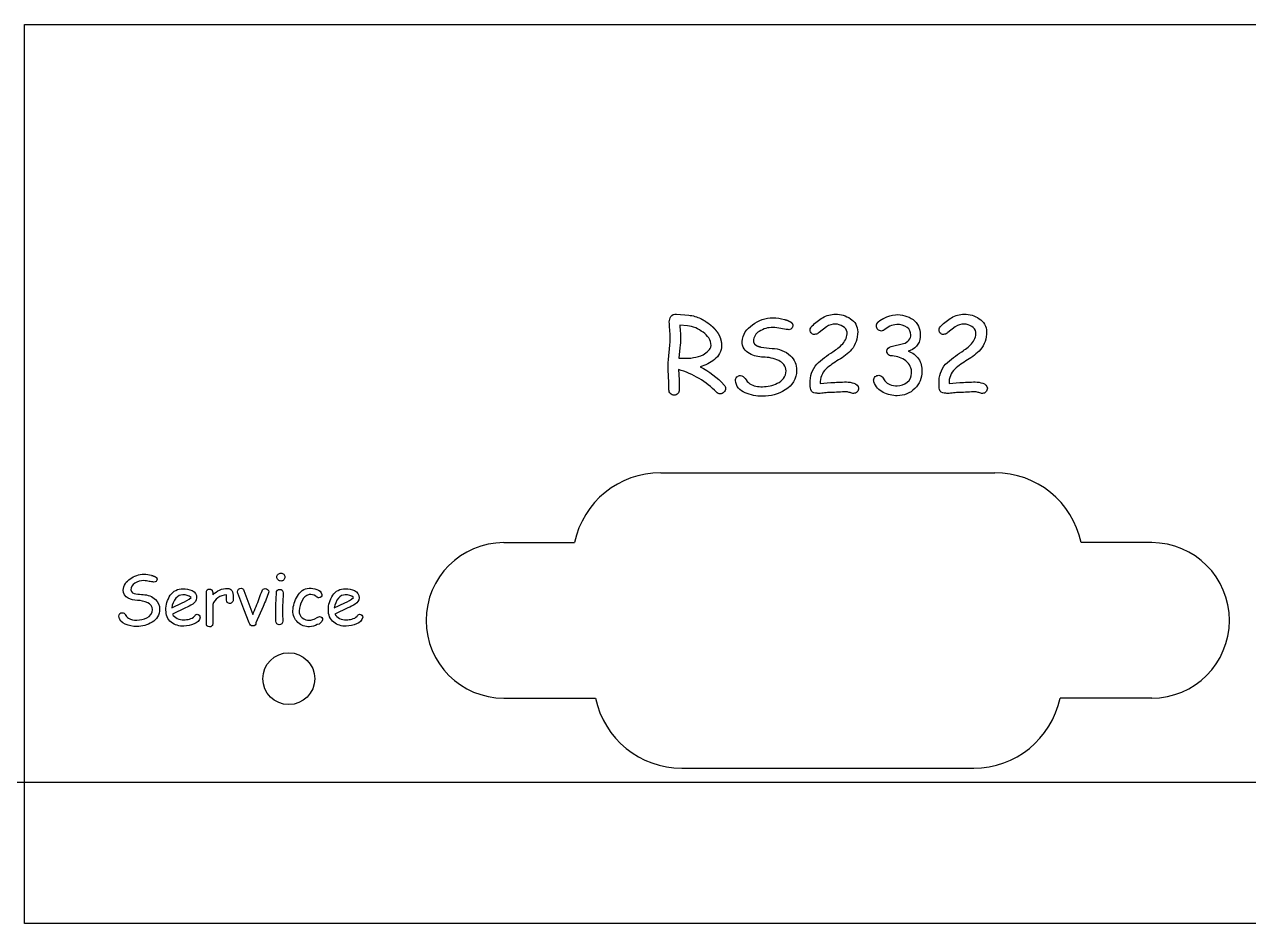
# Model space of a CAD drawing. Header units: millimetres. Extents: x -36.8 to 36.9, y -17.3 to 17.4.
# Drawn here: x -36.85 to 10.39, y -17.35 to 17.35 of the extents above; entities that cross this region are included whole.
import ezdxf

# ---------------------------------------------------------------- set-up
doc = ezdxf.new("R2010")
doc.units = ezdxf.units.MM
doc.layers.get('0').update_dxf_attribs({"lineweight": 25, "true_color": 0xffffff})
doc.layers.add('1', color=3, linetype='Continuous', lineweight=25, true_color=0x00ff00)
doc.layers.add('helper', color=30, linetype='Continuous', lineweight=25, true_color=0xff7f00)

msp = doc.modelspace()

# ---------------------------------------------------------------- linework, layer by layer
for p, q in [((-36.85, 17.35), (36.85, 17.35)), ((-36.85, -17.35), (-36.85, 17.35)), ((-12.298, 0.05), (0.598, 0.05)), ((-18.35, -2.65), (-15.625, -2.65)), ((6.65, -2.65), (3.925, -2.65)), ((-18.35, -8.65), (-14.814, -8.65)), ((6.65, -8.65), (3.114, -8.65)), ((-11.487, -11.35), (-0.213, -11.35)), ((36.85, -17.35), (-36.85, -17.35))]:
    msp.add_line(p, q)
msp.add_circle((-26.65, -7.9), 1)
for centre, radius, start, end in [((-12.298, -3.35), 3.4, 90, 168.1188), ((0.598, -3.35), 3.4, 11.8812, 90), ((-18.35, -5.65), 3, 90, 270), ((6.65, -5.65), 3, 270, 90), ((-11.487, -7.95), 3.4, 191.8812, 270), ((-0.213, -7.95), 3.4, 270, 348.1188)]:
    msp.add_arc(centre, radius, start, end)
at = {"layer": '1', "flags": 128}
for points in [[(-10.001, 3.091, -0.201263), (-10.142, 3.155, 0.129237), (-11.606, 4.03), (-11.591, 3.64), (-11.581, 3.249, -0.202048), (-11.637, 3.103, -0.211877), (-11.78, 3.044, -0.2119), (-11.922, 3.103, -0.202048), (-11.978, 3.249, 0.011082), (-11.993, 3.717, -0.011082), (-12.008, 4.186, -0.02521), (-11.968, 4.731, 0.025142), (-11.928, 5.274, 0.021764), (-11.947, 5.574, -0.021764), (-11.966, 5.875, -0.165298), (-11.903, 6.074, -0.280732), (-11.694, 6.169), (-11.214, 6.131, -0.090521), (-10.755, 5.998), (-10.749, 5.995), (-10.742, 5.991), (-10.736, 5.988), (-10.73, 5.985), (-10.724, 5.981), (-10.718, 5.978), (-10.711, 5.975), (-10.705, 5.971), (-10.699, 5.968), (-10.693, 5.964), (-10.687, 5.961), (-10.681, 5.958), (-10.675, 5.954), (-10.669, 5.951), (-10.663, 5.947), (-10.657, 5.944), (-10.651, 5.94), (-10.646, 5.937), (-10.64, 5.934), (-10.634, 5.93), (-10.628, 5.927), (-10.622, 5.923), (-10.617, 5.92), (-10.611, 5.916), (-10.605, 5.913), (-10.6, 5.909), (-10.594, 5.906), (-10.588, 5.902), (-10.583, 5.899), (-10.577, 5.895), (-10.572, 5.892), (-10.566, 5.888), (-10.561, 5.885), (-10.555, 5.881), (-10.55, 5.878), (-10.544, 5.874), (-10.539, 5.87), (-10.534, 5.867), (-10.528, 5.863), (-10.523, 5.86), (-10.518, 5.856), (-10.512, 5.853), (-10.507, 5.849), (-10.502, 5.845), (-10.497, 5.842), (-10.491, 5.838), (-10.486, 5.835), (-10.481, 5.831), (-10.476, 5.827), (-10.471, 5.824), (-10.466, 5.82), (-10.461, 5.816), (-10.456, 5.813), (-10.451, 5.809), (-10.446, 5.806), (-10.441, 5.802), (-10.436, 5.798), (-10.431, 5.795), (-10.426, 5.791), (-10.422, 5.787), (-10.417, 5.783), (-10.412, 5.78), (-10.407, 5.776), (-10.402, 5.772), (-10.398, 5.769), (-10.393, 5.765), (-10.388, 5.761), (-10.384, 5.757), (-10.379, 5.754), (-10.375, 5.75), (-10.37, 5.746), (-10.366, 5.742), (-10.361, 5.739), (-10.357, 5.735), (-10.352, 5.731), (-10.348, 5.727), (-10.343, 5.724), (-10.339, 5.72), (-10.334, 5.716), (-10.33, 5.712), (-10.326, 5.708), (-10.322, 5.705), (-10.317, 5.701), (-10.313, 5.697), (-10.309, 5.693), (-10.305, 5.689), (-10.3, 5.685), (-10.296, 5.682), (-10.292, 5.678), (-10.288, 5.674), (-10.284, 5.67), (-10.28, 5.666), (-10.276, 5.662), (-10.272, 5.658), (-10.268, 5.655), (-10.264, 5.651), (-10.26, 5.647), (-10.256, 5.643), (-10.252, 5.639), (-10.249, 5.635), (-10.245, 5.631), (-10.241, 5.627), (-10.237, 5.623), (-10.233, 5.619), (-10.23, 5.615), (-10.226, 5.611), (-10.222, 5.607), (-10.219, 5.603), (-10.215, 5.6), (-10.211, 5.596), (-10.208, 5.592), (-10.204, 5.588), (-10.201, 5.584), (-10.197, 5.58), (-10.194, 5.576), (-10.19, 5.572), (-10.187, 5.568), (-10.183, 5.564), (-10.18, 5.56), (-10.177, 5.556), (-10.173, 5.551), (-10.17, 5.547), (-10.167, 5.543), (-10.164, 5.539), (-10.16, 5.535), (-10.157, 5.531), (-10.154, 5.527), (-10.151, 5.523), (-10.148, 5.519), (-10.145, 5.515), (-10.141, 5.511), (-10.138, 5.507), (-10.135, 5.503), (-10.132, 5.498), (-10.129, 5.494), (-10.126, 5.49), (-10.123, 5.486), (-10.121, 5.482), (-10.118, 5.478), (-10.115, 5.474), (-10.112, 5.47), (-10.109, 5.465), (-10.106, 5.461), (-10.104, 5.457), (-10.101, 5.453), (-10.098, 5.449), (-10.095, 5.445), (-10.093, 5.44), (-10.09, 5.436), (-10.087, 5.432), (-10.085, 5.428), (-10.082, 5.423), (-10.08, 5.419), (-10.077, 5.415), (-10.075, 5.411), (-10.072, 5.407), (-10.07, 5.402), (-10.067, 5.398), (-10.065, 5.394), (-10.063, 5.39), (-10.06, 5.385), (-10.058, 5.381), (-10.056, 5.377), (-10.053, 5.372), (-10.051, 5.368), (-10.049, 5.364), (-10.047, 5.36), (-10.045, 5.355), (-10.042, 5.351), (-10.04, 5.347), (-10.038, 5.342), (-10.036, 5.338), (-10.034, 5.334), (-10.032, 5.329), (-10.03, 5.325), (-10.028, 5.321), (-10.026, 5.316), (-10.024, 5.312), (-10.022, 5.308), (-10.02, 5.303), (-10.019, 5.299), (-10.017, 5.294), (-10.015, 5.29), (-10.013, 5.286), (-10.011, 5.281), (-10.01, 5.277), (-10.008, 5.272), (-10.006, 5.268), (-10.005, 5.263), (-10.003, 5.259), (-10.001, 5.255), (-10, 5.25), (-9.998, 5.246), (-9.997, 5.241), (-9.995, 5.237), (-9.994, 5.232), (-9.992, 5.228), (-9.991, 5.223), (-9.989, 5.219), (-9.988, 5.214), (-9.987, 5.21), (-9.985, 5.205), (-9.984, 5.201), (-9.983, 5.196), (-9.981, 5.192), (-9.98, 5.187), (-9.979, 5.183), (-9.978, 5.178), (-9.977, 5.174), (-9.975, 5.169), (-9.974, 5.165), (-9.973, 5.16), (-9.972, 5.156), (-9.971, 5.151), (-9.97, 5.146), (-9.969, 5.142), (-9.968, 5.137), (-9.967, 5.133), (-9.966, 5.128), (-9.965, 5.123), (-9.964, 5.119), (-9.964, 5.114), (-9.963, 5.11), (-9.962, 5.105), (-9.961, 5.1), (-9.96, 5.096), (-9.96, 5.091), (-9.959, 5.086), (-9.958, 5.082), (-9.958, 5.077), (-9.957, 5.072), (-9.956, 5.068), (-9.956, 5.063), (-9.955, 5.058), (-9.955, 5.054), (-9.954, 5.049), (-9.954, 5.044), (-9.953, 5.039), (-9.953, 5.035), (-9.953, 5.03), (-9.952, 5.025), (-9.952, 5.021), (-9.951, 5.016), (-9.951, 5.011), (-9.951, 5.006), (-9.951, 5.002), (-9.95, 4.997), (-9.95, 4.992), (-9.95, 4.987), (-9.95, 4.983), (-9.95, 4.978), (-9.95, 4.973), (-9.95, 4.968), (-9.949, 4.963), (-9.949, 4.959), (-9.949, 4.954, -0.230293), (-10.224, 4.419, -0.104897), (-10.775, 4.134, -0.094515), (-9.85, 3.434, -0.176734), (-9.798, 3.299, -0.204773), (-9.859, 3.153, -0.209224)], [(-4.851, 3.11, -0.076274), (-4.992, 3.14, 0.075313), (-5.13, 3.171, 0.013459), (-5.434, 3.159, -0.013523), (-5.74, 3.147, 0.029773), (-5.97, 3.128, -0.029773), (-6.2, 3.108, -0.043055), (-6.264, 3.116, 0.042818), (-6.327, 3.123, -0.367417), (-6.506, 3.257, -0.073099), (-6.53, 3.495, -0.188964), (-6.278, 4.242, -0.044489), (-5.655, 4.719, 0.05577), (-5.275, 5.023, 0.191431), (-5.104, 5.471, 0.271494), (-5.269, 5.698, 0.140306), (-5.554, 5.787, 0.145717), (-5.902, 5.682), (-6.186, 5.459, -0.154793), (-6.323, 5.391, -0.492317), (-6.528, 5.554, -0.223618), (-6.453, 5.715, -0.057343), (-6.049, 6.032, -0.132422), (-5.554, 6.169, -0.156278), (-4.978, 5.994, -0.260345), (-4.696, 5.489, -0.081786), (-4.754, 5.115, -0.093556), (-4.929, 4.802, -0.075888), (-5.434, 4.402, 0.051483), (-5.926, 4.046, 0.20522), (-6.142, 3.492), (-5.733, 3.529, -0.012412), (-5.13, 3.553, -0.093234), (-4.843, 3.501, -0.326406), (-4.664, 3.308, -0.189468), (-4.718, 3.17, -0.225109)], [(-3.166, 3.022, -0.123), (-3.706, 3.147, -0.191966), (-4.068, 3.555, -0.08091), (-4.08, 3.625, -0.227131), (-4.019, 3.757, -0.187627), (-3.879, 3.81, -0.24286), (-3.742, 3.736), (-3.65, 3.599, 0.143365), (-3.457, 3.453, 0.095137), (-3.166, 3.404, 0.180346), (-2.787, 3.539, 0.234653), (-2.614, 3.889, 0.238047), (-2.834, 4.369, 0.143841), (-3.352, 4.557, -0.437843), (-3.572, 4.737, -0.335152), (-3.399, 4.916), (-2.924, 5.033, 0.134212), (-2.717, 5.167, 0.174698), (-2.646, 5.373, 0.253121), (-2.781, 5.656, 0.164616), (-3.188, 5.767, 0.121121), (-3.451, 5.701), (-3.676, 5.56, -0.131976), (-3.781, 5.519, -0.216647), (-3.918, 5.579, -0.197454), (-3.974, 5.718), (-3.974, 5.719), (-3.974, 5.72), (-3.974, 5.721), (-3.974, 5.723), (-3.974, 5.724), (-3.974, 5.725), (-3.974, 5.726), (-3.974, 5.727), (-3.974, 5.729), (-3.974, 5.73), (-3.974, 5.731), (-3.974, 5.732), (-3.973, 5.734), (-3.973, 5.735), (-3.973, 5.736), (-3.973, 5.737), (-3.973, 5.738), (-3.973, 5.74), (-3.973, 5.741), (-3.972, 5.742), (-3.972, 5.743), (-3.972, 5.745), (-3.972, 5.746), (-3.972, 5.747), (-3.971, 5.748), (-3.971, 5.749), (-3.971, 5.751), (-3.971, 5.752), (-3.97, 5.753), (-3.97, 5.754), (-3.97, 5.755), (-3.97, 5.757), (-3.969, 5.758), (-3.969, 5.759), (-3.969, 5.76), (-3.968, 5.762), (-3.968, 5.763), (-3.968, 5.764), (-3.967, 5.765), (-3.967, 5.766), (-3.966, 5.768), (-3.966, 5.769), (-3.966, 5.77), (-3.965, 5.771), (-3.965, 5.772), (-3.964, 5.774), (-3.964, 5.775), (-3.964, 5.776), (-3.963, 5.777), (-3.963, 5.778), (-3.962, 5.78), (-3.962, 5.781), (-3.961, 5.782), (-3.961, 5.783), (-3.96, 5.785), (-3.96, 5.786), (-3.959, 5.787), (-3.959, 5.788), (-3.958, 5.789), (-3.958, 5.791), (-3.957, 5.792), (-3.956, 5.793), (-3.956, 5.794), (-3.955, 5.795), (-3.955, 5.797), (-3.954, 5.798), (-3.953, 5.799), (-3.953, 5.8), (-3.952, 5.801), (-3.952, 5.803), (-3.951, 5.804), (-3.95, 5.805), (-3.95, 5.806), (-3.949, 5.807), (-3.948, 5.809), (-3.947, 5.81), (-3.947, 5.811), (-3.946, 5.812), (-3.945, 5.813), (-3.945, 5.815), (-3.944, 5.816), (-3.943, 5.817), (-3.942, 5.818), (-3.942, 5.819), (-3.941, 5.821), (-3.94, 5.822), (-3.939, 5.823), (-3.938, 5.824), (-3.937, 5.825), (-3.937, 5.827), (-3.936, 5.828), (-3.935, 5.829), (-3.934, 5.83), (-3.933, 5.831), (-3.932, 5.832), (-3.931, 5.834), (-3.931, 5.835), (-3.93, 5.836), (-3.929, 5.837), (-3.928, 5.838), (-3.927, 5.84), (-3.926, 5.841), (-3.925, 5.842), (-3.924, 5.843), (-3.923, 5.844), (-3.922, 5.846), (-3.921, 5.847), (-3.92, 5.848), (-3.919, 5.849), (-3.918, 5.85), (-3.917, 5.852), (-3.916, 5.853), (-3.915, 5.854), (-3.914, 5.855), (-3.913, 5.856), (-3.912, 5.857), (-3.911, 5.859), (-3.91, 5.86), (-3.909, 5.861), (-3.907, 5.862), (-3.906, 5.863), (-3.905, 5.865), (-3.904, 5.866), (-3.903, 5.867), (-3.902, 5.868), (-3.901, 5.869), (-3.899, 5.87), (-3.898, 5.872), (-3.897, 5.873), (-3.896, 5.874), (-3.895, 5.875), (-3.893, 5.876), (-3.892, 5.878), (-3.891, 5.879), (-3.89, 5.88), (-3.888, 5.881), (-3.887, 5.882), (-3.886, 5.883), (-3.885, 5.885), (-3.883, 5.886), (-3.882, 5.887), (-3.881, 5.888), (-3.879, 5.889), (-3.878, 5.89), (-3.877, 5.892), (-3.875, 5.893), (-3.874, 5.894), (-3.873, 5.895), (-3.871, 5.896), (-3.87, 5.897), (-3.868, 5.899), (-3.867, 5.9), (-3.866, 5.901), (-3.864, 5.902), (-3.863, 5.903), (-3.861, 5.904), (-3.86, 5.906), (-3.858, 5.907), (-3.857, 5.908), (-3.855, 5.909), (-3.854, 5.91), (-3.852, 5.912), (-3.851, 5.913), (-3.849, 5.914), (-3.848, 5.915), (-3.846, 5.916), (-3.845, 5.917), (-3.843, 5.919), (-3.842, 5.92), (-3.84, 5.921), (-3.838, 5.922), (-3.837, 5.923), (-3.835, 5.924), (-3.834, 5.925), (-3.832, 5.927), (-3.83, 5.928), (-3.829, 5.929), (-3.827, 5.93), (-3.825, 5.931), (-3.824, 5.932), (-3.822, 5.934), (-3.82, 5.935), (-3.819, 5.936), (-3.817, 5.937), (-3.815, 5.938), (-3.814, 5.939), (-3.812, 5.941), (-3.81, 5.942), (-3.808, 5.943), (-3.807, 5.944), (-3.805, 5.945), (-3.803, 5.946), (-3.801, 5.948), (-3.799, 5.949), (-3.798, 5.95), (-3.796, 5.951), (-3.794, 5.952), (-3.792, 5.953), (-3.79, 5.954), (-3.788, 5.956), (-3.787, 5.957), (-3.785, 5.958), (-3.783, 5.959), (-3.781, 5.96), (-3.779, 5.961), (-3.777, 5.963), (-3.775, 5.964), (-3.773, 5.965), (-3.771, 5.966), (-3.769, 5.967), (-3.767, 5.968), (-3.766, 5.969), (-3.764, 5.971), (-3.762, 5.972), (-3.76, 5.973), (-3.758, 5.974), (-3.756, 5.975), (-3.754, 5.976), (-3.752, 5.977), (-3.749, 5.979), (-3.747, 5.98), (-3.745, 5.981), (-3.743, 5.982), (-3.741, 5.983), (-3.739, 5.984), (-3.737, 5.985), (-3.735, 5.987), (-3.733, 5.988), (-3.731, 5.989), (-3.729, 5.99), (-3.726, 5.991), (-3.724, 5.992), (-3.722, 5.993), (-3.72, 5.995), (-3.718, 5.996), (-3.716, 5.997), (-3.713, 5.998), (-3.711, 5.999), (-3.709, 6), (-3.707, 6.001), (-3.705, 6.003), (-3.702, 6.004), (-3.7, 6.005), (-3.698, 6.006), (-3.695, 6.007), (-3.693, 6.008), (-3.691, 6.009), (-3.689, 6.011), (-3.686, 6.012), (-3.684, 6.013), (-3.682, 6.014), (-3.679, 6.015), (-3.677, 6.016), (-3.675, 6.017), (-3.672, 6.018), (-3.67, 6.02, -0.109077), (-3.234, 6.149, -0.163784), (-2.556, 5.96, -0.248167), (-2.287, 5.381, -0.338867), (-2.665, 4.765, -0.019648), (-2.743, 4.737, -0.159913), (-2.347, 4.445, -0.151697), (-2.216, 3.961, -0.208635), (-2.492, 3.296, -0.205557)], [(0.122, 3.11, -0.076274), (-0.019, 3.14, 0.075313), (-0.157, 3.171, 0.013459), (-0.461, 3.159, -0.013523), (-0.768, 3.147, 0.029773), (-0.997, 3.128, -0.029773), (-1.227, 3.108, -0.043055), (-1.291, 3.116, 0.042818), (-1.354, 3.123, -0.367417), (-1.533, 3.257, -0.073099), (-1.557, 3.495, -0.188964), (-1.305, 4.242, -0.044489), (-0.682, 4.719, 0.05577), (-0.302, 5.023, 0.191431), (-0.131, 5.471, 0.271494), (-0.296, 5.698, 0.140306), (-0.581, 5.787, 0.145717), (-0.929, 5.682), (-1.213, 5.459, -0.154793), (-1.35, 5.391, -0.492317), (-1.555, 5.554, -0.223618), (-1.48, 5.715, -0.057343), (-1.076, 6.032, -0.132422), (-0.581, 6.169, -0.156278), (-0.006, 5.994, -0.260345), (0.277, 5.489, -0.081786), (0.219, 5.115, -0.093556), (0.044, 4.802, -0.075888), (-0.461, 4.402, 0.051483), (-0.953, 4.046, 0.20522), (-1.17, 3.492), (-0.76, 3.529, -0.012412), (-0.157, 3.553, -0.093234), (0.129, 3.501, -0.326406), (0.308, 3.308, -0.189468), (0.255, 3.17, -0.225109)], [(-11.268, 5.721), (-11.563, 5.745), (-11.543, 5.505, -0.022568), (-11.529, 5.264, -0.02644), (-11.555, 4.868), (-11.596, 4.472, -0.008271), (-11.51, 4.47, 0.008418), (-11.422, 4.468, 0.117806), (-10.662, 4.603, 0.075958), (-10.455, 4.765, 0.181917), (-10.349, 4.954, 0.241236), (-10.663, 5.469, 0.138329)], [(-9.414, 3.609, -0.22912), (-9.358, 3.745, -0.191926), (-9.213, 3.798, -0.26278), (-9.042, 3.686, 0.090366), (-8.861, 3.481, 0.143531), (-8.37, 3.37, 0.118952), (-7.797, 3.504, 0.304179), (-7.459, 3.979, 0.302265), (-7.743, 4.375, 0.113344), (-8.338, 4.51, -0.120268), (-8.873, 4.647, -0.289806), (-9.156, 5.109, -0.248192), (-8.754, 5.755, -0.160507), (-7.96, 6.032, -0.065487), (-7.525, 5.966), (-7.522, 5.965), (-7.52, 5.965), (-7.517, 5.964), (-7.515, 5.963), (-7.512, 5.963), (-7.51, 5.962), (-7.507, 5.961), (-7.505, 5.961), (-7.502, 5.96), (-7.5, 5.959), (-7.498, 5.959), (-7.495, 5.958), (-7.493, 5.957), (-7.49, 5.957), (-7.488, 5.956), (-7.486, 5.955), (-7.483, 5.954), (-7.481, 5.954), (-7.479, 5.953), (-7.476, 5.952), (-7.474, 5.952), (-7.472, 5.951), (-7.469, 5.95), (-7.467, 5.95), (-7.465, 5.949), (-7.462, 5.948), (-7.46, 5.947), (-7.458, 5.947), (-7.456, 5.946), (-7.454, 5.945), (-7.451, 5.945), (-7.449, 5.944), (-7.447, 5.943), (-7.445, 5.942), (-7.443, 5.942), (-7.44, 5.941), (-7.438, 5.94), (-7.436, 5.94), (-7.434, 5.939), (-7.432, 5.938), (-7.43, 5.937), (-7.428, 5.937), (-7.425, 5.936), (-7.423, 5.935), (-7.421, 5.934), (-7.419, 5.934), (-7.417, 5.933), (-7.415, 5.932), (-7.413, 5.931), (-7.411, 5.931), (-7.409, 5.93), (-7.407, 5.929), (-7.405, 5.929), (-7.403, 5.928), (-7.401, 5.927), (-7.399, 5.926), (-7.397, 5.926), (-7.395, 5.925), (-7.393, 5.924), (-7.391, 5.923), (-7.389, 5.922), (-7.387, 5.922), (-7.385, 5.921), (-7.384, 5.92), (-7.382, 5.919), (-7.38, 5.919), (-7.378, 5.918), (-7.376, 5.917), (-7.374, 5.916), (-7.372, 5.916), (-7.371, 5.915), (-7.369, 5.914), (-7.367, 5.913), (-7.365, 5.913), (-7.363, 5.912), (-7.362, 5.911), (-7.36, 5.91), (-7.358, 5.909), (-7.356, 5.909), (-7.355, 5.908), (-7.353, 5.907), (-7.351, 5.906), (-7.349, 5.905), (-7.348, 5.905), (-7.346, 5.904), (-7.344, 5.903), (-7.343, 5.902), (-7.341, 5.902), (-7.339, 5.901), (-7.338, 5.9), (-7.336, 5.899), (-7.334, 5.898), (-7.333, 5.898), (-7.331, 5.897), (-7.33, 5.896), (-7.328, 5.895), (-7.327, 5.894), (-7.325, 5.893), (-7.323, 5.893), (-7.322, 5.892), (-7.32, 5.891), (-7.319, 5.89), (-7.317, 5.889), (-7.316, 5.889), (-7.314, 5.888), (-7.313, 5.887), (-7.311, 5.886), (-7.31, 5.885), (-7.308, 5.884), (-7.307, 5.884), (-7.306, 5.883), (-7.304, 5.882), (-7.303, 5.881), (-7.301, 5.88), (-7.3, 5.879), (-7.299, 5.879), (-7.297, 5.878), (-7.296, 5.877), (-7.294, 5.876), (-7.293, 5.875), (-7.292, 5.874), (-7.29, 5.874), (-7.289, 5.873), (-7.288, 5.872), (-7.287, 5.871), (-7.285, 5.87), (-7.284, 5.869), (-7.283, 5.868), (-7.281, 5.868), (-7.28, 5.867), (-7.279, 5.866), (-7.278, 5.865), (-7.277, 5.864), (-7.275, 5.863), (-7.274, 5.862), (-7.273, 5.862), (-7.272, 5.861), (-7.271, 5.86), (-7.269, 5.859), (-7.268, 5.858), (-7.267, 5.857), (-7.266, 5.856), (-7.265, 5.856), (-7.264, 5.855), (-7.263, 5.854), (-7.262, 5.853), (-7.261, 5.852), (-7.26, 5.851), (-7.258, 5.85), (-7.257, 5.849), (-7.256, 5.848), (-7.255, 5.848), (-7.254, 5.847), (-7.253, 5.846), (-7.252, 5.845), (-7.251, 5.844), (-7.25, 5.843), (-7.249, 5.842), (-7.248, 5.841), (-7.247, 5.84), (-7.247, 5.84), (-7.246, 5.839), (-7.245, 5.838), (-7.244, 5.837), (-7.243, 5.836), (-7.242, 5.835), (-7.241, 5.834), (-7.24, 5.833), (-7.239, 5.832), (-7.239, 5.831), (-7.238, 5.83), (-7.237, 5.83), (-7.236, 5.829), (-7.235, 5.828), (-7.234, 5.827), (-7.234, 5.826), (-7.233, 5.825), (-7.232, 5.824), (-7.231, 5.823), (-7.231, 5.822), (-7.23, 5.821), (-7.229, 5.82), (-7.228, 5.819), (-7.228, 5.818), (-7.227, 5.817), (-7.226, 5.817), (-7.226, 5.816), (-7.225, 5.815), (-7.224, 5.814), (-7.224, 5.813), (-7.223, 5.812), (-7.222, 5.811), (-7.222, 5.81), (-7.221, 5.809), (-7.22, 5.808), (-7.22, 5.807), (-7.219, 5.806), (-7.219, 5.805), (-7.218, 5.804), (-7.218, 5.803), (-7.217, 5.802), (-7.216, 5.801), (-7.216, 5.8), (-7.215, 5.799), (-7.215, 5.798), (-7.214, 5.797), (-7.214, 5.796), (-7.213, 5.796), (-7.213, 5.795), (-7.213, 5.794), (-7.212, 5.793), (-7.212, 5.792), (-7.211, 5.791), (-7.211, 5.79), (-7.21, 5.789), (-7.21, 5.788), (-7.21, 5.787), (-7.209, 5.786), (-7.209, 5.785), (-7.208, 5.784), (-7.208, 5.783), (-7.208, 5.782), (-7.207, 5.781), (-7.207, 5.78), (-7.207, 5.779), (-7.207, 5.778), (-7.206, 5.777), (-7.206, 5.776), (-7.206, 5.775), (-7.205, 5.774), (-7.205, 5.773), (-7.205, 5.772), (-7.205, 5.771), (-7.204, 5.77), (-7.204, 5.769), (-7.204, 5.768), (-7.204, 5.767), (-7.204, 5.766), (-7.204, 5.765), (-7.203, 5.764), (-7.203, 5.763), (-7.203, 5.762), (-7.203, 5.761), (-7.203, 5.76), (-7.203, 5.759), (-7.203, 5.758), (-7.203, 5.757), (-7.202, 5.756), (-7.202, 5.755), (-7.202, 5.753), (-7.202, 5.752), (-7.202, 5.751), (-7.202, 5.75), (-7.202, 5.749), (-7.202, 5.748), (-7.202, 5.747, -0.49993), (-7.381, 5.572, -0.045217), (-7.66, 5.615, 0.053614), (-7.968, 5.656, 0.150486), (-8.495, 5.503, 0.260313), (-8.718, 5.13), (-8.718, 5.129), (-8.718, 5.128), (-8.718, 5.126), (-8.718, 5.125), (-8.718, 5.124), (-8.718, 5.123), (-8.718, 5.121), (-8.718, 5.12), (-8.718, 5.119), (-8.717, 5.118), (-8.717, 5.116), (-8.717, 5.115), (-8.717, 5.114), (-8.717, 5.113), (-8.717, 5.111), (-8.717, 5.11), (-8.717, 5.109), (-8.716, 5.108), (-8.716, 5.106), (-8.716, 5.105), (-8.716, 5.104), (-8.716, 5.103), (-8.716, 5.101), (-8.715, 5.1), (-8.715, 5.099), (-8.715, 5.098), (-8.715, 5.097), (-8.714, 5.095), (-8.714, 5.094), (-8.714, 5.093), (-8.714, 5.092), (-8.713, 5.091), (-8.713, 5.089), (-8.713, 5.088), (-8.712, 5.087), (-8.712, 5.086), (-8.712, 5.085), (-8.711, 5.083), (-8.711, 5.082), (-8.711, 5.081), (-8.71, 5.08), (-8.71, 5.079), (-8.71, 5.078), (-8.709, 5.076), (-8.709, 5.075), (-8.708, 5.074), (-8.708, 5.073), (-8.708, 5.072), (-8.707, 5.071), (-8.707, 5.07), (-8.706, 5.068), (-8.706, 5.067), (-8.705, 5.066), (-8.705, 5.065), (-8.704, 5.064), (-8.704, 5.063), (-8.703, 5.062), (-8.703, 5.061), (-8.702, 5.059), (-8.702, 5.058), (-8.701, 5.057), (-8.701, 5.056), (-8.7, 5.055), (-8.7, 5.054), (-8.699, 5.053), (-8.698, 5.052), (-8.698, 5.051), (-8.697, 5.05), (-8.697, 5.048), (-8.696, 5.047), (-8.695, 5.046), (-8.695, 5.045), (-8.694, 5.044), (-8.693, 5.043), (-8.693, 5.042), (-8.692, 5.041), (-8.691, 5.04), (-8.691, 5.039), (-8.69, 5.038), (-8.689, 5.037), (-8.688, 5.036), (-8.688, 5.035), (-8.687, 5.034), (-8.686, 5.032), (-8.685, 5.031), (-8.685, 5.03), (-8.684, 5.029), (-8.683, 5.028), (-8.682, 5.027), (-8.682, 5.026), (-8.681, 5.025), (-8.68, 5.024), (-8.679, 5.023), (-8.678, 5.022), (-8.677, 5.021), (-8.677, 5.02), (-8.676, 5.019), (-8.675, 5.018), (-8.674, 5.017), (-8.673, 5.016), (-8.672, 5.015), (-8.671, 5.014), (-8.67, 5.013), (-8.669, 5.012), (-8.668, 5.011), (-8.667, 5.01), (-8.666, 5.009), (-8.666, 5.008), (-8.665, 5.007), (-8.664, 5.006), (-8.663, 5.006), (-8.662, 5.005), (-8.661, 5.004), (-8.66, 5.003), (-8.659, 5.002), (-8.657, 5.001), (-8.656, 5), (-8.655, 4.999), (-8.654, 4.998), (-8.653, 4.997), (-8.652, 4.996), (-8.651, 4.995), (-8.65, 4.994), (-8.649, 4.993), (-8.648, 4.992), (-8.647, 4.991), (-8.645, 4.991), (-8.644, 4.99), (-8.643, 4.989), (-8.642, 4.988), (-8.641, 4.987), (-8.64, 4.986), (-8.638, 4.985), (-8.637, 4.984), (-8.636, 4.983), (-8.635, 4.982), (-8.634, 4.982), (-8.632, 4.981), (-8.631, 4.98), (-8.63, 4.979), (-8.629, 4.978), (-8.627, 4.977), (-8.626, 4.976), (-8.625, 4.975), (-8.623, 4.975), (-8.622, 4.974), (-8.621, 4.973), (-8.62, 4.972), (-8.618, 4.971), (-8.617, 4.97), (-8.615, 4.97), (-8.614, 4.969), (-8.613, 4.968), (-8.611, 4.967), (-8.61, 4.966), (-8.609, 4.965), (-8.607, 4.965), (-8.606, 4.964), (-8.604, 4.963), (-8.603, 4.962), (-8.601, 4.961), (-8.6, 4.96), (-8.599, 4.96), (-8.597, 4.959), (-8.596, 4.958), (-8.594, 4.957), (-8.593, 4.956), (-8.591, 4.956), (-8.59, 4.955), (-8.588, 4.954), (-8.587, 4.953), (-8.585, 4.953), (-8.583, 4.952), (-8.582, 4.951), (-8.58, 4.95), (-8.579, 4.949), (-8.577, 4.949), (-8.576, 4.948), (-8.574, 4.947), (-8.572, 4.946), (-8.571, 4.946), (-8.569, 4.945), (-8.567, 4.944), (-8.566, 4.943), (-8.564, 4.943), (-8.563, 4.942), (-8.561, 4.941), (-8.559, 4.94), (-8.557, 4.94), (-8.556, 4.939), (-8.554, 4.938), (-8.552, 4.938), (-8.551, 4.937), (-8.549, 4.936), (-8.547, 4.935), (-8.545, 4.935), (-8.544, 4.934), (-8.542, 4.933), (-8.54, 4.933), (-8.538, 4.932), (-8.536, 4.931), (-8.535, 4.931), (-8.533, 4.93), (-8.531, 4.929), (-8.529, 4.928), (-8.527, 4.928), (-8.525, 4.927), (-8.524, 4.926), (-8.522, 4.926), (-8.52, 4.925), (-8.518, 4.924), (-8.516, 4.924), (-8.514, 4.923), (-8.512, 4.923), (-8.51, 4.922), (-8.508, 4.921), (-8.506, 4.921), (-8.504, 4.92), (-8.502, 4.919), (-8.501, 4.919), (-8.499, 4.918), (-8.497, 4.917), (-8.495, 4.917), (-8.493, 4.916), (-8.491, 4.916), (-8.488, 4.915), (-8.486, 4.914), (-8.484, 4.914), (-8.482, 4.913), (-8.48, 4.912), (-8.478, 4.912), (-8.476, 4.911), (-8.474, 4.911), (-8.472, 4.91), (-8.47, 4.909), (-8.468, 4.909), (-8.466, 4.908), (-8.463, 4.908), (-8.461, 4.907), (-8.459, 4.907), (-8.457, 4.906), (-8.455, 4.905), (-8.453, 4.905), (-8.45, 4.904), (-8.448, 4.904), (-8.446, 4.903), (-8.444, 4.903), (-8.442, 4.902), (-8.439, 4.901), (-8.437, 4.901), (-8.435, 4.9), (-8.433, 4.9), (-8.43, 4.899), (-8.428, 4.899), (-8.426, 4.898), (-8.424, 4.898, 0.033408), (-8, 4.85, -0.181656), (-7.288, 4.564, -0.209517), (-7.053, 4.001, -0.271552), (-7.491, 3.245, -0.146677), (-8.372, 3, -0.109411), (-9.039, 3.139, -0.306007)], [(-33.21, -5.481, -0.22912), (-33.172, -5.39, -0.191926), (-33.076, -5.355, -0.26278), (-32.962, -5.429, 0.090366), (-32.841, -5.566, 0.143531), (-32.514, -5.64, 0.118952), (-32.132, -5.551, 0.304179), (-31.906, -5.234, 0.302265), (-32.096, -4.971, 0.113344), (-32.493, -4.88, -0.120268), (-32.849, -4.789, -0.289806), (-33.038, -4.481, -0.248192), (-32.77, -4.05, -0.160507), (-32.241, -3.866, -0.065487), (-31.95, -3.91), (-31.949, -3.91), (-31.947, -3.91), (-31.945, -3.911), (-31.944, -3.911), (-31.942, -3.912), (-31.94, -3.912), (-31.939, -3.913), (-31.937, -3.913), (-31.935, -3.914), (-31.934, -3.914), (-31.932, -3.915), (-31.931, -3.915), (-31.929, -3.915), (-31.927, -3.916), (-31.926, -3.916), (-31.924, -3.917), (-31.923, -3.917), (-31.921, -3.918), (-31.919, -3.918), (-31.918, -3.919), (-31.916, -3.919), (-31.915, -3.92), (-31.913, -3.92), (-31.912, -3.921), (-31.91, -3.921), (-31.909, -3.921), (-31.907, -3.922), (-31.906, -3.922), (-31.904, -3.923), (-31.903, -3.923), (-31.901, -3.924), (-31.9, -3.924), (-31.898, -3.925), (-31.897, -3.925), (-31.895, -3.926), (-31.894, -3.926), (-31.893, -3.927), (-31.891, -3.927), (-31.89, -3.928), (-31.888, -3.928), (-31.887, -3.929), (-31.885, -3.929), (-31.884, -3.93), (-31.883, -3.93), (-31.881, -3.931), (-31.88, -3.931), (-31.879, -3.932), (-31.877, -3.932), (-31.876, -3.933), (-31.874, -3.933), (-31.873, -3.934), (-31.872, -3.934), (-31.87, -3.935), (-31.869, -3.935), (-31.868, -3.936), (-31.866, -3.936), (-31.865, -3.937), (-31.864, -3.937), (-31.863, -3.938), (-31.861, -3.938), (-31.86, -3.939), (-31.859, -3.939), (-31.857, -3.94), (-31.856, -3.94), (-31.855, -3.941), (-31.854, -3.941), (-31.852, -3.942), (-31.851, -3.942), (-31.85, -3.943), (-31.849, -3.943), (-31.847, -3.944), (-31.846, -3.944), (-31.845, -3.945), (-31.844, -3.945), (-31.843, -3.946), (-31.841, -3.946), (-31.84, -3.947), (-31.839, -3.947), (-31.838, -3.948), (-31.837, -3.948), (-31.836, -3.949), (-31.835, -3.949), (-31.833, -3.95), (-31.832, -3.95), (-31.831, -3.951), (-31.83, -3.952), (-31.829, -3.952), (-31.828, -3.953), (-31.827, -3.953), (-31.826, -3.954), (-31.825, -3.954), (-31.823, -3.955), (-31.822, -3.955), (-31.821, -3.956), (-31.82, -3.956), (-31.819, -3.957), (-31.818, -3.957), (-31.817, -3.958), (-31.816, -3.958), (-31.815, -3.959), (-31.814, -3.96), (-31.813, -3.96), (-31.812, -3.961), (-31.811, -3.961), (-31.81, -3.962), (-31.809, -3.962), (-31.808, -3.963), (-31.807, -3.963), (-31.806, -3.964), (-31.805, -3.964), (-31.804, -3.965), (-31.803, -3.966), (-31.802, -3.966), (-31.801, -3.967), (-31.8, -3.967), (-31.799, -3.968), (-31.799, -3.968), (-31.798, -3.969), (-31.797, -3.969), (-31.796, -3.97), (-31.795, -3.971), (-31.794, -3.971), (-31.793, -3.972), (-31.792, -3.972), (-31.791, -3.973), (-31.791, -3.973), (-31.79, -3.974), (-31.789, -3.975), (-31.788, -3.975), (-31.787, -3.976), (-31.786, -3.976), (-31.786, -3.977), (-31.785, -3.977), (-31.784, -3.978), (-31.783, -3.979), (-31.782, -3.979), (-31.782, -3.98), (-31.781, -3.98), (-31.78, -3.981), (-31.779, -3.981), (-31.779, -3.982), (-31.778, -3.983), (-31.777, -3.983), (-31.776, -3.984), (-31.776, -3.984), (-31.775, -3.985), (-31.774, -3.986), (-31.773, -3.986), (-31.773, -3.987), (-31.772, -3.987), (-31.771, -3.988), (-31.771, -3.989), (-31.77, -3.989), (-31.769, -3.99), (-31.769, -3.99), (-31.768, -3.991), (-31.767, -3.992), (-31.767, -3.992), (-31.766, -3.993), (-31.765, -3.993), (-31.765, -3.994), (-31.764, -3.995), (-31.764, -3.995), (-31.763, -3.996), (-31.762, -3.996), (-31.762, -3.997), (-31.761, -3.998), (-31.761, -3.998), (-31.76, -3.999), (-31.759, -3.999), (-31.759, -4), (-31.758, -4.001), (-31.758, -4.001), (-31.757, -4.002), (-31.757, -4.002), (-31.756, -4.003), (-31.756, -4.004), (-31.755, -4.004), (-31.755, -4.005), (-31.754, -4.006), (-31.754, -4.006), (-31.753, -4.007), (-31.753, -4.007), (-31.752, -4.008), (-31.752, -4.009), (-31.751, -4.009), (-31.751, -4.01), (-31.75, -4.01), (-31.75, -4.011), (-31.749, -4.012), (-31.749, -4.012), (-31.749, -4.013), (-31.748, -4.014), (-31.748, -4.014), (-31.747, -4.015), (-31.747, -4.016), (-31.747, -4.016), (-31.746, -4.017), (-31.746, -4.017), (-31.745, -4.018), (-31.745, -4.019), (-31.745, -4.019), (-31.744, -4.02), (-31.744, -4.021), (-31.744, -4.021), (-31.743, -4.022), (-31.743, -4.023), (-31.743, -4.023), (-31.742, -4.024), (-31.742, -4.025), (-31.742, -4.025), (-31.742, -4.026), (-31.741, -4.026), (-31.741, -4.027), (-31.741, -4.028), (-31.74, -4.028), (-31.74, -4.029), (-31.74, -4.03), (-31.74, -4.03), (-31.739, -4.031), (-31.739, -4.032), (-31.739, -4.032), (-31.739, -4.033), (-31.739, -4.034), (-31.738, -4.034), (-31.738, -4.035), (-31.738, -4.036), (-31.738, -4.036), (-31.738, -4.037), (-31.737, -4.038), (-31.737, -4.038), (-31.737, -4.039), (-31.737, -4.04), (-31.737, -4.04), (-31.737, -4.041), (-31.736, -4.042), (-31.736, -4.042), (-31.736, -4.043), (-31.736, -4.044), (-31.736, -4.044), (-31.736, -4.045), (-31.736, -4.046), (-31.736, -4.046), (-31.736, -4.047), (-31.736, -4.048), (-31.735, -4.049), (-31.735, -4.049), (-31.735, -4.05), (-31.735, -4.051), (-31.735, -4.051), (-31.735, -4.052), (-31.735, -4.053), (-31.735, -4.053), (-31.735, -4.054), (-31.735, -4.055), (-31.735, -4.055, -0.49993), (-31.855, -4.172, -0.045217), (-32.04, -4.144, 0.053614), (-32.246, -4.116, 0.150486), (-32.597, -4.218, 0.260313), (-32.746, -4.467, 0.361918), (-32.549, -4.622, 0.033408), (-32.267, -4.654, -0.181656), (-31.792, -4.844, -0.209517), (-31.636, -5.22, -0.271552), (-31.928, -5.724, -0.146677), (-32.515, -5.887, -0.109411), (-32.959, -5.794, -0.306007)], [(-26.954, -4.132, -0.202514), (-27.064, -4.087, -0.211714), (-27.11, -3.978, -0.211183), (-27.064, -3.87, -0.203027), (-26.954, -3.825, -0.205048), (-26.844, -3.87, -0.209158), (-26.799, -3.978, -0.209684), (-26.844, -4.087, -0.204533)], [(-30.701, -5.872, -0.174721), (-31.186, -5.723, -0.236183), (-31.389, -5.258, -0.159349), (-31.222, -4.68, -0.257255), (-30.737, -4.426, -0.121827), (-30.377, -4.5, -0.299408), (-30.206, -4.781, -0.248678), (-30.356, -5.022, -0.03824), (-30.638, -5.171), (-31.144, -5.411, 0.130977), (-30.959, -5.577, 0.117947), (-30.701, -5.632, 0.066974), (-30.486, -5.598, 0.175231), (-30.285, -5.483, -0.260222), (-30.188, -5.412, -0.201615), (-30.105, -5.447, -0.212057), (-30.069, -5.529, -0.299734), (-30.306, -5.782, -0.10545)], [(-30.737, -4.664, 0.229917), (-31.006, -4.789, 0.12321), (-31.167, -5.167), (-30.759, -4.973, 0.056915), (-30.417, -4.77, 0.193381)], [(-28.801, -4.831, -0.460848), (-28.933, -4.997, -0.497149), (-29.048, -4.866, 0.011794), (-29.051, -4.773), (-29.056, -4.662, 0.129817), (-29.391, -4.779, 0.130016), (-29.587, -5.039), (-29.585, -5.766, -0.499957), (-29.716, -5.9, -0.497153), (-29.832, -5.766), (-29.832, -4.835, -0.008734), (-29.829, -4.704, 0.008734), (-29.826, -4.573, -0.497054), (-29.709, -4.439), (-29.708, -4.439), (-29.707, -4.439), (-29.706, -4.439), (-29.705, -4.439), (-29.704, -4.439), (-29.703, -4.439), (-29.702, -4.439), (-29.701, -4.439), (-29.7, -4.439), (-29.699, -4.439), (-29.698, -4.439), (-29.697, -4.439), (-29.696, -4.439), (-29.695, -4.439), (-29.695, -4.439), (-29.694, -4.439), (-29.693, -4.44), (-29.692, -4.44), (-29.691, -4.44), (-29.69, -4.44), (-29.689, -4.44), (-29.688, -4.44), (-29.687, -4.44), (-29.686, -4.441), (-29.685, -4.441), (-29.684, -4.441), (-29.683, -4.441), (-29.682, -4.441), (-29.681, -4.441), (-29.681, -4.442), (-29.68, -4.442), (-29.679, -4.442), (-29.678, -4.442), (-29.677, -4.442), (-29.676, -4.443), (-29.675, -4.443), (-29.674, -4.443), (-29.674, -4.443), (-29.673, -4.444), (-29.672, -4.444), (-29.671, -4.444), (-29.67, -4.445), (-29.669, -4.445), (-29.668, -4.445), (-29.668, -4.445), (-29.667, -4.446), (-29.666, -4.446), (-29.665, -4.446), (-29.664, -4.447), (-29.663, -4.447), (-29.663, -4.447), (-29.662, -4.448), (-29.661, -4.448), (-29.66, -4.448), (-29.659, -4.449), (-29.659, -4.449), (-29.658, -4.45), (-29.657, -4.45), (-29.656, -4.45), (-29.655, -4.451), (-29.655, -4.451), (-29.654, -4.452), (-29.653, -4.452), (-29.652, -4.452), (-29.652, -4.453), (-29.651, -4.453), (-29.65, -4.454), (-29.649, -4.454), (-29.649, -4.455), (-29.648, -4.455), (-29.647, -4.456), (-29.646, -4.456), (-29.646, -4.457), (-29.645, -4.457), (-29.644, -4.458), (-29.643, -4.458), (-29.643, -4.459), (-29.642, -4.459), (-29.641, -4.46), (-29.641, -4.46), (-29.64, -4.461), (-29.639, -4.461), (-29.638, -4.462), (-29.638, -4.462), (-29.637, -4.463), (-29.636, -4.463), (-29.636, -4.464), (-29.635, -4.465), (-29.634, -4.465), (-29.634, -4.466), (-29.633, -4.466), (-29.632, -4.467), (-29.632, -4.468), (-29.631, -4.468), (-29.63, -4.469), (-29.63, -4.47), (-29.629, -4.47), (-29.629, -4.471), (-29.628, -4.472), (-29.627, -4.472), (-29.627, -4.473), (-29.626, -4.474), (-29.625, -4.474), (-29.625, -4.475), (-29.624, -4.476), (-29.624, -4.476), (-29.623, -4.477), (-29.622, -4.478), (-29.622, -4.479), (-29.621, -4.479), (-29.621, -4.48), (-29.62, -4.481), (-29.62, -4.482), (-29.619, -4.482), (-29.618, -4.483), (-29.618, -4.484), (-29.617, -4.485), (-29.617, -4.485), (-29.616, -4.486), (-29.616, -4.487), (-29.615, -4.488), (-29.615, -4.489), (-29.614, -4.489), (-29.613, -4.49), (-29.613, -4.491), (-29.612, -4.492), (-29.612, -4.493), (-29.611, -4.494), (-29.611, -4.495), (-29.61, -4.495), (-29.61, -4.496), (-29.609, -4.497), (-29.609, -4.498), (-29.608, -4.499), (-29.608, -4.5), (-29.607, -4.501), (-29.607, -4.502), (-29.606, -4.503), (-29.606, -4.504), (-29.605, -4.504), (-29.605, -4.505), (-29.605, -4.506), (-29.604, -4.507), (-29.604, -4.508), (-29.603, -4.509), (-29.603, -4.51), (-29.602, -4.511), (-29.602, -4.512), (-29.601, -4.513), (-29.601, -4.514), (-29.601, -4.515), (-29.6, -4.516), (-29.6, -4.517), (-29.599, -4.518), (-29.599, -4.519), (-29.599, -4.52), (-29.598, -4.521), (-29.598, -4.522), (-29.597, -4.524), (-29.597, -4.525), (-29.597, -4.526), (-29.596, -4.527), (-29.596, -4.528), (-29.595, -4.529), (-29.595, -4.53), (-29.595, -4.531), (-29.594, -4.532), (-29.594, -4.533), (-29.594, -4.535), (-29.593, -4.536), (-29.593, -4.537), (-29.593, -4.538), (-29.592, -4.539), (-29.592, -4.54), (-29.592, -4.541), (-29.591, -4.543), (-29.591, -4.544), (-29.591, -4.545), (-29.59, -4.546), (-29.59, -4.547), (-29.59, -4.549), (-29.589, -4.55), (-29.589, -4.551), (-29.589, -4.552), (-29.588, -4.554), (-29.588, -4.555), (-29.588, -4.556), (-29.588, -4.557), (-29.587, -4.559), (-29.587, -4.56), (-29.587, -4.561), (-29.587, -4.562), (-29.586, -4.564), (-29.586, -4.565), (-29.586, -4.566), (-29.586, -4.568), (-29.585, -4.569), (-29.585, -4.57), (-29.585, -4.572), (-29.585, -4.573), (-29.584, -4.574), (-29.584, -4.576), (-29.584, -4.577), (-29.584, -4.578), (-29.583, -4.58), (-29.583, -4.581), (-29.583, -4.583), (-29.583, -4.584), (-29.583, -4.585), (-29.582, -4.587), (-29.582, -4.588), (-29.582, -4.59), (-29.582, -4.591), (-29.582, -4.592), (-29.582, -4.594), (-29.581, -4.595), (-29.581, -4.597), (-29.581, -4.598), (-29.581, -4.6), (-29.581, -4.601), (-29.581, -4.603), (-29.58, -4.604), (-29.58, -4.606), (-29.58, -4.607), (-29.58, -4.609), (-29.58, -4.61), (-29.58, -4.612), (-29.58, -4.613), (-29.58, -4.615), (-29.579, -4.616), (-29.579, -4.618), (-29.579, -4.619), (-29.579, -4.621), (-29.579, -4.623), (-29.579, -4.624), (-29.579, -4.626), (-29.579, -4.627), (-29.579, -4.629), (-29.579, -4.631), (-29.579, -4.632), (-29.578, -4.634), (-29.578, -4.635), (-29.578, -4.637), (-29.578, -4.639), (-29.578, -4.64), (-29.578, -4.642), (-29.578, -4.644), (-29.578, -4.645), (-29.578, -4.647), (-29.578, -4.649), (-29.578, -4.65), (-29.578, -4.652), (-29.578, -4.654), (-29.578, -4.655), (-29.578, -4.657), (-29.578, -4.659, -0.200982), (-29.013, -4.413, -0.269559), (-28.853, -4.494, -0.141194), (-28.8, -4.739, -0.010836)], [(-27.916, -5.742, -0.482972), (-28.037, -5.864, -0.339242), (-28.178, -5.75), (-28.381, -5.212), (-28.617, -4.603, -0.089944), (-28.63, -4.542, -0.216519), (-28.589, -4.449, -0.197725), (-28.493, -4.411, -0.329872), (-28.379, -4.492), (-28.042, -5.419, 0.018815), (-27.792, -4.803, -0.011605), (-27.679, -4.504, -0.30946), (-27.563, -4.419, -0.19716), (-27.467, -4.457, -0.216978), (-27.426, -4.549, -0.036291), (-27.645, -5.116)], [(-26.894, -5.209, 0.00667), (-26.889, -5.447, -0.00667), (-26.885, -5.685, -0.201379), (-26.921, -5.781, -0.211571), (-27.015, -5.818, -0.209321), (-27.108, -5.781, -0.204022), (-27.145, -5.685, 0.00667), (-27.149, -5.447, -0.00667), (-27.154, -5.209, -0.017209), (-27.141, -4.898, 0.017203), (-27.128, -4.587, -0.203791), (-27.091, -4.49, -0.209321), (-26.998, -4.453, -0.209277), (-26.904, -4.49, -0.203791), (-26.868, -4.587, -0.017203), (-26.881, -4.898, 0.017209)], [(-25.847, -5.895, -0.192521), (-26.3, -5.73, -0.222022), (-26.491, -5.276, -0.142094), (-26.312, -4.72, -0.266824), (-25.864, -4.402, -0.090396), (-25.573, -4.463, -0.308909), (-25.371, -4.654, -0.182938), (-25.404, -4.743, -0.23204), (-25.486, -4.782, -0.178735), (-25.553, -4.759, -0.001946), (-25.608, -4.713, 0.164024), (-25.864, -4.651, 0.263466), (-26.132, -4.892, 0.122512), (-26.252, -5.276, 0.231482), (-26.133, -5.551, 0.181771), (-25.847, -5.645, 0.110936), (-25.677, -5.603), (-25.523, -5.521, -0.104789), (-25.466, -5.5, -0.220073), (-25.381, -5.539, -0.194021), (-25.346, -5.628, -0.276275), (-25.55, -5.815, -0.101217)], [(-24.432, -5.872, -0.174721), (-24.917, -5.723, -0.236183), (-25.12, -5.258, -0.159349), (-24.953, -4.68, -0.257255), (-24.468, -4.426, -0.121827), (-24.108, -4.5, -0.299408), (-23.937, -4.781, -0.248678), (-24.087, -5.022, -0.03824), (-24.368, -5.171), (-24.875, -5.411, 0.130977), (-24.69, -5.577, 0.117947), (-24.432, -5.632, 0.066974), (-24.217, -5.598, 0.175231), (-24.015, -5.483, -0.260222), (-23.919, -5.412, -0.201615), (-23.836, -5.447, -0.212057), (-23.799, -5.529, -0.299734), (-24.037, -5.782, -0.10545)], [(-24.468, -4.664, 0.229917), (-24.737, -4.789, 0.12321), (-24.897, -5.167), (-24.49, -4.973, 0.056915), (-24.148, -4.77, 0.193381)]]:
    msp.add_lwpolyline(points, format="xyb", close=True, dxfattribs=at)
at = {"layer": 'helper'}
msp.add_xline((-5.832, -11.9), (1, 0), dxfattribs=at)

doc.saveas('drawing.dxf')
